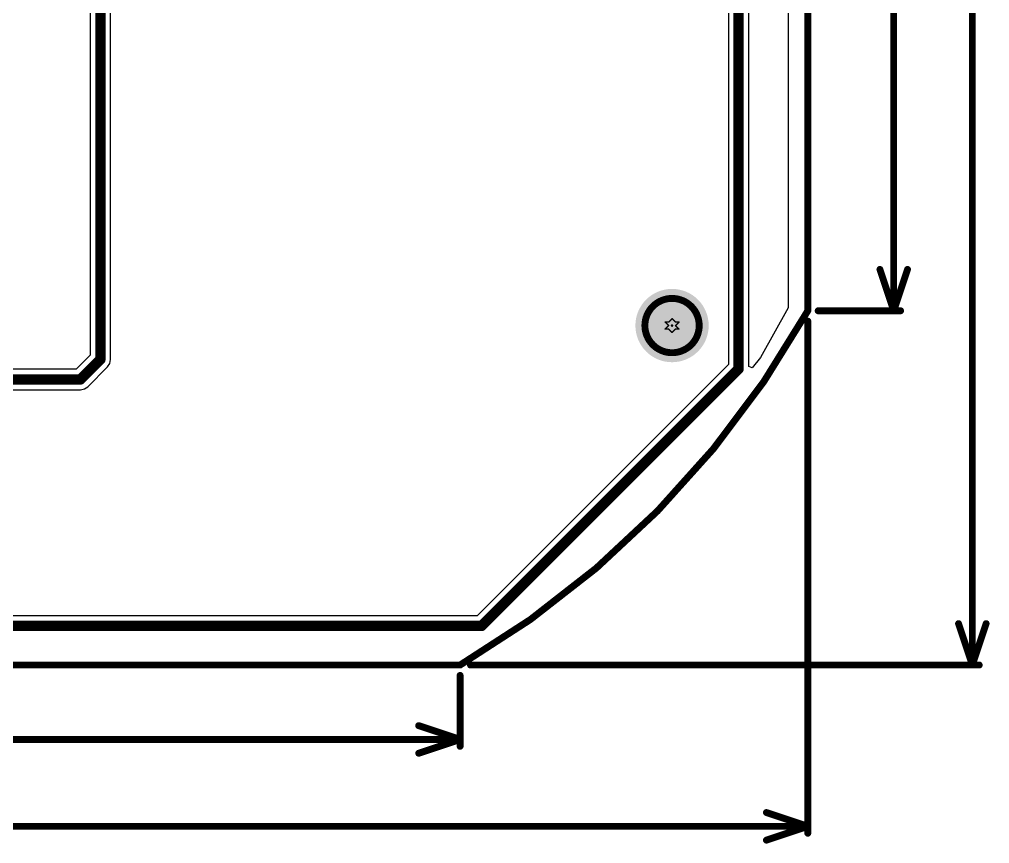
# Model space of a CAD drawing. Header units: inches. Extents: x 0 to 446, y -21 to 70.
# Drawn here: x 60.97 to 96.69, y -19.62 to 10.73 of the extents above; entities that cross this region are included whole.
import ezdxf

# ---------------------------------------------------------------- set-up
doc = ezdxf.new("R2010")
doc.units = ezdxf.units.IN
for name, color, linetype in [('Board Outline', 216, 'Continuous'), ('Bottom Solder', 6, 'Continuous'), ('Deimensions', 6, 'Continuous'), ('Drill Drawing', 1, 'Continuous'), ('Fabrication', 76, 'Continuous'), ('Pad Holes', 156, 'Continuous'), ('Top Layer', 1, 'Continuous'), ('Top Solder', 216, 'Continuous')]:
    doc.layers.add(name, color=color, linetype=linetype)

msp = doc.modelspace()

# ---------------------------------------------------------------- hatches: boundary and pattern name
at = {"layer": 'Bottom Solder'}
h = msp.add_hatch(color=6, dxfattribs=at)
edge = h.paths.add_edge_path()
edge.add_arc((85, -0.544), 0.05, 0, 360)
at = {"layer": 'Pad Holes'}
h = msp.add_hatch(color=7, dxfattribs=at)
edge = h.paths.add_edge_path()
edge.add_arc((85, -0.544), 1, 0, 360)
at = {"layer": 'Top Layer'}
h = msp.add_hatch(color=1, dxfattribs=at)
edge = h.paths.add_edge_path()
edge.add_arc((85, -0.544), 1.3, 0, 360)
at = {"layer": 'Top Solder'}
h = msp.add_hatch(color=216, dxfattribs=at)
edge = h.paths.add_edge_path()
edge.add_arc((85, -0.544), 1.35, 0, 360)

# ---------------------------------------------------------------- linework, layer by layer
at = {"layer": 'Board Outline'}
for points in [[(90, 29.867, 0.254, 0.254, 0), (90, 0, 0.254, 0.254, 0)], [(84, -0.544, 0.254, 0.254, -1), (86, -0.544, 0.254, 0.254, 0)], [(90, 0, 0.254, 0.254, -0.132866), (77.195, -13.044, 0.254, 0.254, 0)], [(86, -0.544, 0.254, 0.254, -1), (84, -0.544, 0.254, 0.254, 0)], [(12.805, -13.044, 0.254, 0.254, 0), (77.195, -13.044, 0.254, 0.254, 0)]]:
    msp.add_lwpolyline(points, format="xyseb", dxfattribs=at)
for points in [[(89.936, 0, 0.127, 0.127, 1), (90.063, 0, 0.127, 0.127, 1)], [(89.936, 0, 0.127, 0.127, 1), (90.063, 0, 0.127, 0.127, 1)], [(83.936, -0.544, 0.127, 0.127, 1), (84.063, -0.544, 0.127, 0.127, 1)], [(83.936, -0.544, 0.127, 0.127, 1), (84.063, -0.544, 0.127, 0.127, 1)], [(85.936, -0.544, 0.127, 0.127, 1), (86.063, -0.544, 0.127, 0.127, 1)], [(85.936, -0.544, 0.127, 0.127, 1), (86.063, -0.544, 0.127, 0.127, 1)], [(77.131, -13.044, 0.127, 0.127, 1), (77.258, -13.044, 0.127, 0.127, 1)], [(77.131, -13.044, 0.127, 0.127, 1), (77.258, -13.044, 0.127, 0.127, 1)]]:
    msp.add_lwpolyline(points, format="xyseb", close=True, dxfattribs=at)
at = {"layer": 'Deimensions'}
for points in [[(96.059, -13.044, 0.254, 0.254, 0), (96.059, 22.926, 0.254, 0.254, 0)], [(93.163, 0, 0.254, 0.254, 0), (93.163, 18.252, 0.254, 0.254, 0)], [(92.655, 1.524, 0.254, 0.254, 0), (93.163, 0, 0.254, 0.254, 0)], [(93.163, 0, 0.254, 0.254, 0), (93.671, 1.524, 0.254, 0.254, 0)], [(90.381, 0, 0.254, 0.254, 0), (93.417, 0, 0.254, 0.254, 0)], [(90, -19.238, 0.254, 0.254, 0), (90, -0.381, 0.254, 0.254, 0)], [(95.551, -11.52, 0.254, 0.254, 0), (96.059, -13.044, 0.254, 0.254, 0)], [(96.059, -13.044, 0.254, 0.254, 0), (96.567, -11.52, 0.254, 0.254, 0)], [(77.576, -13.044, 0.254, 0.254, 0), (96.313, -13.044, 0.254, 0.254, 0)], [(77.195, -16.038, 0.254, 0.254, 0), (77.195, -13.425, 0.254, 0.254, 0)], [(75.671, -15.276, 0.254, 0.254, 0), (77.195, -15.784, 0.254, 0.254, 0)], [(49.567, -15.784, 0.254, 0.254, 0), (77.195, -15.784, 0.254, 0.254, 0)], [(75.671, -16.292, 0.254, 0.254, 0), (77.195, -15.784, 0.254, 0.254, 0)], [(88.476, -18.476, 0.254, 0.254, 0), (90, -18.984, 0.254, 0.254, 0)], [(49.951, -18.984, 0.254, 0.254, 0), (90, -18.984, 0.254, 0.254, 0)], [(88.476, -19.492, 0.254, 0.254, 0), (90, -18.984, 0.254, 0.254, 0)]]:
    msp.add_lwpolyline(points, format="xyseb", dxfattribs=at)
for points in [[(92.592, 1.524, 0.127, 0.127, 1), (92.719, 1.524, 0.127, 0.127, 1)], [(93.608, 1.524, 0.127, 0.127, 1), (93.735, 1.524, 0.127, 0.127, 1)], [(90.317, 0, 0.127, 0.127, 1), (90.444, 0, 0.127, 0.127, 1)], [(93.1, 0, 0.127, 0.127, 1), (93.227, 0, 0.127, 0.127, 1)], [(93.1, 0, 0.127, 0.127, 1), (93.227, 0, 0.127, 0.127, 1)], [(93.1, 0, 0.127, 0.127, 1), (93.227, 0, 0.127, 0.127, 1)], [(93.354, 0, 0.127, 0.127, 1), (93.481, 0, 0.127, 0.127, 1)], [(89.936, -0.381, 0.127, 0.127, 1), (90.063, -0.381, 0.127, 0.127, 1)], [(95.487, -11.52, 0.127, 0.127, 1), (95.614, -11.52, 0.127, 0.127, 1)], [(96.503, -11.52, 0.127, 0.127, 1), (96.63, -11.52, 0.127, 0.127, 1)], [(77.512, -13.044, 0.127, 0.127, 1), (77.639, -13.044, 0.127, 0.127, 1)], [(95.995, -13.044, 0.127, 0.127, 1), (96.122, -13.044, 0.127, 0.127, 1)], [(95.995, -13.044, 0.127, 0.127, 1), (96.122, -13.044, 0.127, 0.127, 1)], [(95.995, -13.044, 0.127, 0.127, 1), (96.122, -13.044, 0.127, 0.127, 1)], [(96.249, -13.044, 0.127, 0.127, 1), (96.376, -13.044, 0.127, 0.127, 1)], [(77.131, -13.425, 0.127, 0.127, 1), (77.258, -13.425, 0.127, 0.127, 1)], [(75.607, -15.276, 0.127, 0.127, 1), (75.734, -15.276, 0.127, 0.127, 1)], [(77.131, -15.784, 0.127, 0.127, 1), (77.258, -15.784, 0.127, 0.127, 1)], [(77.131, -15.784, 0.127, 0.127, 1), (77.258, -15.784, 0.127, 0.127, 1)], [(77.131, -15.784, 0.127, 0.127, 1), (77.258, -15.784, 0.127, 0.127, 1)], [(77.131, -16.038, 0.127, 0.127, 1), (77.258, -16.038, 0.127, 0.127, 1)], [(75.607, -16.292, 0.127, 0.127, 1), (75.734, -16.292, 0.127, 0.127, 1)], [(88.412, -18.476, 0.127, 0.127, 1), (88.539, -18.476, 0.127, 0.127, 1)], [(89.936, -18.984, 0.127, 0.127, 1), (90.063, -18.984, 0.127, 0.127, 1)], [(89.936, -18.984, 0.127, 0.127, 1), (90.063, -18.984, 0.127, 0.127, 1)], [(89.936, -18.984, 0.127, 0.127, 1), (90.063, -18.984, 0.127, 0.127, 1)], [(89.936, -19.238, 0.127, 0.127, 1), (90.063, -19.238, 0.127, 0.127, 1)], [(88.412, -19.492, 0.127, 0.127, 1), (88.539, -19.492, 0.127, 0.127, 1)]]:
    msp.add_lwpolyline(points, format="xyseb", close=True, dxfattribs=at)
at = {"layer": 'Drill Drawing'}
for points in [[(84.873, -0.417, 0.0508, 0.0508, 0), (85, -0.29, 0.0508, 0.0508, 0)], [(85, -0.29, 0.0508, 0.0508, 0), (85.127, -0.417, 0.0508, 0.0508, 0)], [(84.746, -0.417, 0.0508, 0.0508, 0), (84.873, -0.544, 0.0508, 0.0508, 0)], [(84.746, -0.417, 0.0508, 0.0508, 0), (84.873, -0.417, 0.0508, 0.0508, 0)], [(84.746, -0.671, 0.0508, 0.0508, 0), (84.873, -0.544, 0.0508, 0.0508, 0)], [(84.746, -0.671, 0.0508, 0.0508, 0), (84.873, -0.671, 0.0508, 0.0508, 0)], [(84.873, -0.671, 0.0508, 0.0508, 0), (85, -0.798, 0.0508, 0.0508, 0)], [(85, -0.798, 0.0508, 0.0508, 0), (85.127, -0.671, 0.0508, 0.0508, 0)], [(85.127, -0.417, 0.0508, 0.0508, 0), (85.254, -0.417, 0.0508, 0.0508, 0)], [(85.127, -0.544, 0.0508, 0.0508, 0), (85.254, -0.417, 0.0508, 0.0508, 0)], [(85.127, -0.544, 0.0508, 0.0508, 0), (85.254, -0.671, 0.0508, 0.0508, 0)], [(85.127, -0.671, 0.0508, 0.0508, 0), (85.254, -0.671, 0.0508, 0.0508, 0)]]:
    msp.add_lwpolyline(points, format="xyseb", dxfattribs=at)
for points in [[(84.987, -0.29, 0.0254, 0.0254, 1), (85.013, -0.29, 0.0254, 0.0254, 1)], [(84.987, -0.29, 0.0254, 0.0254, 1), (85.013, -0.29, 0.0254, 0.0254, 1)], [(84.733, -0.417, 0.0254, 0.0254, 1), (84.759, -0.417, 0.0254, 0.0254, 1)], [(84.733, -0.417, 0.0254, 0.0254, 1), (84.759, -0.417, 0.0254, 0.0254, 1)], [(84.733, -0.671, 0.0254, 0.0254, 1), (84.759, -0.671, 0.0254, 0.0254, 1)], [(84.733, -0.671, 0.0254, 0.0254, 1), (84.759, -0.671, 0.0254, 0.0254, 1)], [(84.86, -0.417, 0.0254, 0.0254, 1), (84.886, -0.417, 0.0254, 0.0254, 1)], [(84.86, -0.417, 0.0254, 0.0254, 1), (84.886, -0.417, 0.0254, 0.0254, 1)], [(84.86, -0.544, 0.0254, 0.0254, 1), (84.886, -0.544, 0.0254, 0.0254, 1)], [(84.86, -0.544, 0.0254, 0.0254, 1), (84.886, -0.544, 0.0254, 0.0254, 1)], [(84.86, -0.671, 0.0254, 0.0254, 1), (84.886, -0.671, 0.0254, 0.0254, 1)], [(84.86, -0.671, 0.0254, 0.0254, 1), (84.886, -0.671, 0.0254, 0.0254, 1)], [(85.114, -0.417, 0.0254, 0.0254, 1), (85.14, -0.417, 0.0254, 0.0254, 1)], [(85.114, -0.417, 0.0254, 0.0254, 1), (85.14, -0.417, 0.0254, 0.0254, 1)], [(85.114, -0.544, 0.0254, 0.0254, 1), (85.14, -0.544, 0.0254, 0.0254, 1)], [(85.114, -0.544, 0.0254, 0.0254, 1), (85.14, -0.544, 0.0254, 0.0254, 1)], [(85.114, -0.671, 0.0254, 0.0254, 1), (85.14, -0.671, 0.0254, 0.0254, 1)], [(85.114, -0.671, 0.0254, 0.0254, 1), (85.14, -0.671, 0.0254, 0.0254, 1)], [(85.241, -0.417, 0.0254, 0.0254, 1), (85.267, -0.417, 0.0254, 0.0254, 1)], [(85.241, -0.417, 0.0254, 0.0254, 1), (85.267, -0.417, 0.0254, 0.0254, 1)], [(85.241, -0.671, 0.0254, 0.0254, 1), (85.267, -0.671, 0.0254, 0.0254, 1)], [(85.241, -0.671, 0.0254, 0.0254, 1), (85.267, -0.671, 0.0254, 0.0254, 1)], [(84.987, -0.798, 0.0254, 0.0254, 1), (85.013, -0.798, 0.0254, 0.0254, 1)], [(84.987, -0.798, 0.0254, 0.0254, 1), (85.013, -0.798, 0.0254, 0.0254, 1)]]:
    msp.add_lwpolyline(points, format="xyseb", close=True, dxfattribs=at)
at = {"layer": 'Fabrication'}
for points in [[(90, 0, 0.254, 0.254, 0), (90, 48, 0.254, 0.254, 0)], [(90, 0, 0.254, 0.254, -0.132866), (77.195, -13.044, 0.254, 0.254, 0)], [(18.75, -13.044, 0.254, 0.254, 0), (77.195, -13.044, 0.254, 0.254, 0)]]:
    msp.add_lwpolyline(points, format="xyseb", dxfattribs=at)
for points in [[(86, -0.544, 0.254, 0.254, 1), (84, -0.544, 0.254, 0.254, 1)], [(89.936, 0, 0.127, 0.127, 1), (90.063, 0, 0.127, 0.127, 1)], [(89.936, 0, 0.127, 0.127, 1), (90.063, 0, 0.127, 0.127, 1)], [(83.936, -0.544, 0.127, 0.127, 1), (84.063, -0.544, 0.127, 0.127, 1)], [(85.936, -0.544, 0.127, 0.127, 1), (86.063, -0.544, 0.127, 0.127, 1)], [(77.131, -13.044, 0.127, 0.127, 1), (77.258, -13.044, 0.127, 0.127, 1)], [(77.131, -13.044, 0.127, 0.127, 1), (77.258, -13.044, 0.127, 0.127, 1)]]:
    msp.add_lwpolyline(points, format="xyseb", close=True, dxfattribs=at)
at = {"layer": 'Top Layer'}
for p, q in [((63.573, 31.294), (63.573, -1.64)), ((64.324, -1.796), (64.324, 31.138)), ((89.276, 21.173), (89.276, 0.115)), ((87.077, 17.24), (87.077, -1.982)), ((87.828, -2.055), (87.828, 17.395)), ((89.276, 0.115), (88.26, -1.718)), ((63.573, -1.64), (63.059, -2.154)), ((88.26, -1.718), (87.955, -2.1)), ((63.48, -2.795), (64.214, -2.061)), ((64.214, -2.061), (64.296, -1.94)), ((64.296, -1.94), (64.324, -1.796)), ((87.077, -1.982), (77.828, -11.23)), ((87.955, -2.1), (87.828, -2.055)), ((63.059, -2.154), (44.375, -2.154)), ((63.359, -2.877), (63.48, -2.795)), ((44.531, -2.905), (63.215, -2.905)), ((63.215, -2.905), (63.359, -2.877)), ((77.828, -11.23), (37.083, -11.23))]:
    msp.add_line(p, q, dxfattribs=at)
for points in [[(63.949, -1.796, 0.381, 0.381, 0), (63.949, 31.294, 0.381, 0.381, 0)], [(87.452, -2.138, 0.381, 0.381, 0), (87.452, 17.395, 0.381, 0.381, 0)], [(63.215, -2.53, 0.381, 0.381, 0), (63.949, -1.796, 0.381, 0.381, 0)], [(77.984, -11.606, 0.381, 0.381, 0), (87.452, -2.138, 0.381, 0.381, 0)], [(44.375, -2.53, 0.381, 0.381, 0), (63.215, -2.53, 0.381, 0.381, 0)], [(35.505, -11.606, 0.381, 0.381, 0), (77.984, -11.606, 0.381, 0.381, 0)]]:
    msp.add_lwpolyline(points, format="xyseb", dxfattribs=at)
for points in [[(63.853, -1.796, 0.191, 0.191, 1), (64.044, -1.796, 0.191, 0.191, 1)], [(63.853, -1.796, 0.191, 0.191, 1), (64.044, -1.796, 0.191, 0.191, 1)], [(87.357, -2.138, 0.191, 0.191, 1), (87.547, -2.138, 0.191, 0.191, 1)], [(87.357, -2.138, 0.191, 0.191, 1), (87.547, -2.138, 0.191, 0.191, 1)], [(63.12, -2.53, 0.191, 0.191, 1), (63.31, -2.53, 0.191, 0.191, 1)], [(63.12, -2.53, 0.191, 0.191, 1), (63.31, -2.53, 0.191, 0.191, 1)], [(77.889, -11.606, 0.191, 0.191, 1), (78.079, -11.606, 0.191, 0.191, 1)], [(77.889, -11.606, 0.191, 0.191, 1), (78.079, -11.606, 0.191, 0.191, 1)]]:
    msp.add_lwpolyline(points, format="xyseb", close=True, dxfattribs=at)

doc.saveas('drawing.dxf')
